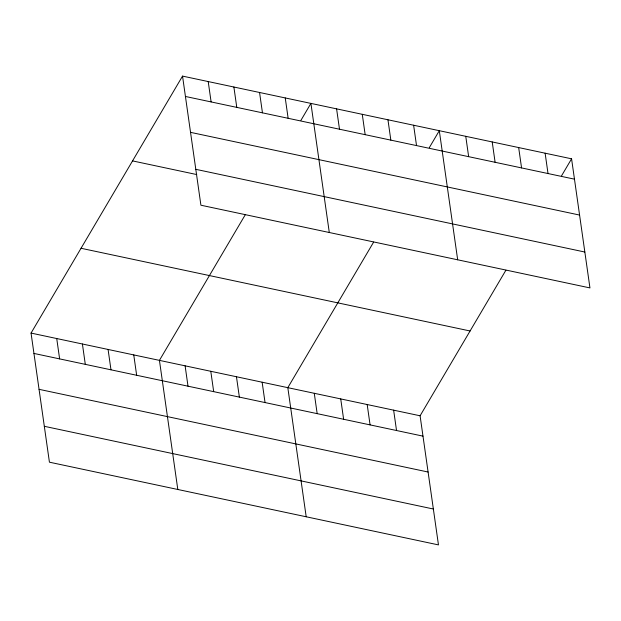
<?xml version="1.0" encoding="UTF-8"?>
<svg xmlns="http://www.w3.org/2000/svg" width="621" height="621" viewBox="0 0 621 621"><rect width="100%" height="100%" fill="white"/><g stroke="black" fill="none" stroke-linecap="round" stroke-linejoin="round"><path stroke-width="0.93" d="M505.89 270.236L420.091 415.783L438.465 544.896L49.424 462.187L31.05 333.081L182.535 76.104L571.576 158.813L589.95 287.919L200.909 205.217L182.535 76.104M245.233 214.827L159.434 360.374L177.808 489.48M300.921 120.358L310.919 103.396L329.293 232.51M373.617 242.12L287.818 387.667L306.192 516.781M429.305 147.651L439.303 130.689L457.677 259.803M561.578 175.766L571.576 158.813M185.431 96.465L574.472 179.166M190.538 132.351L579.579 215.06M195.801 169.323L584.842 252.033M132.545 160.901L196.733 174.555M81.041 248.276L470.081 330.985M31.05 333.081L420.091 415.783M33.945 353.434L422.994 436.144M39.053 389.328L428.102 472.03M44.316 426.301L433.357 509.01M545.122 153.185L548.017 173.546M518.667 147.565L521.562 167.918M492.212 141.937L495.108 162.298M465.758 136.309L468.653 156.671M413.625 125.232L416.52 145.586M387.946 119.775L390.842 140.129M362.268 114.311L365.164 134.672M393.636 410.163L396.532 430.524M336.59 108.854L339.493 129.215M367.182 404.535L370.077 424.896M340.727 398.915L343.623 419.276M285.241 97.939L288.136 118.293M314.273 393.287L317.168 413.648M259.562 92.475L262.458 112.836M233.884 87.018L236.78 107.379M262.14 382.21L265.043 402.563M208.206 81.561L211.109 101.922M236.461 376.745L239.364 397.106M210.791 371.288L213.686 391.649M185.112 365.831L188.008 386.192M133.756 354.917L136.651 375.27M108.077 349.452L110.98 369.813M82.407 343.995L85.302 364.356M56.728 338.538L59.624 358.899"/></g></svg>
